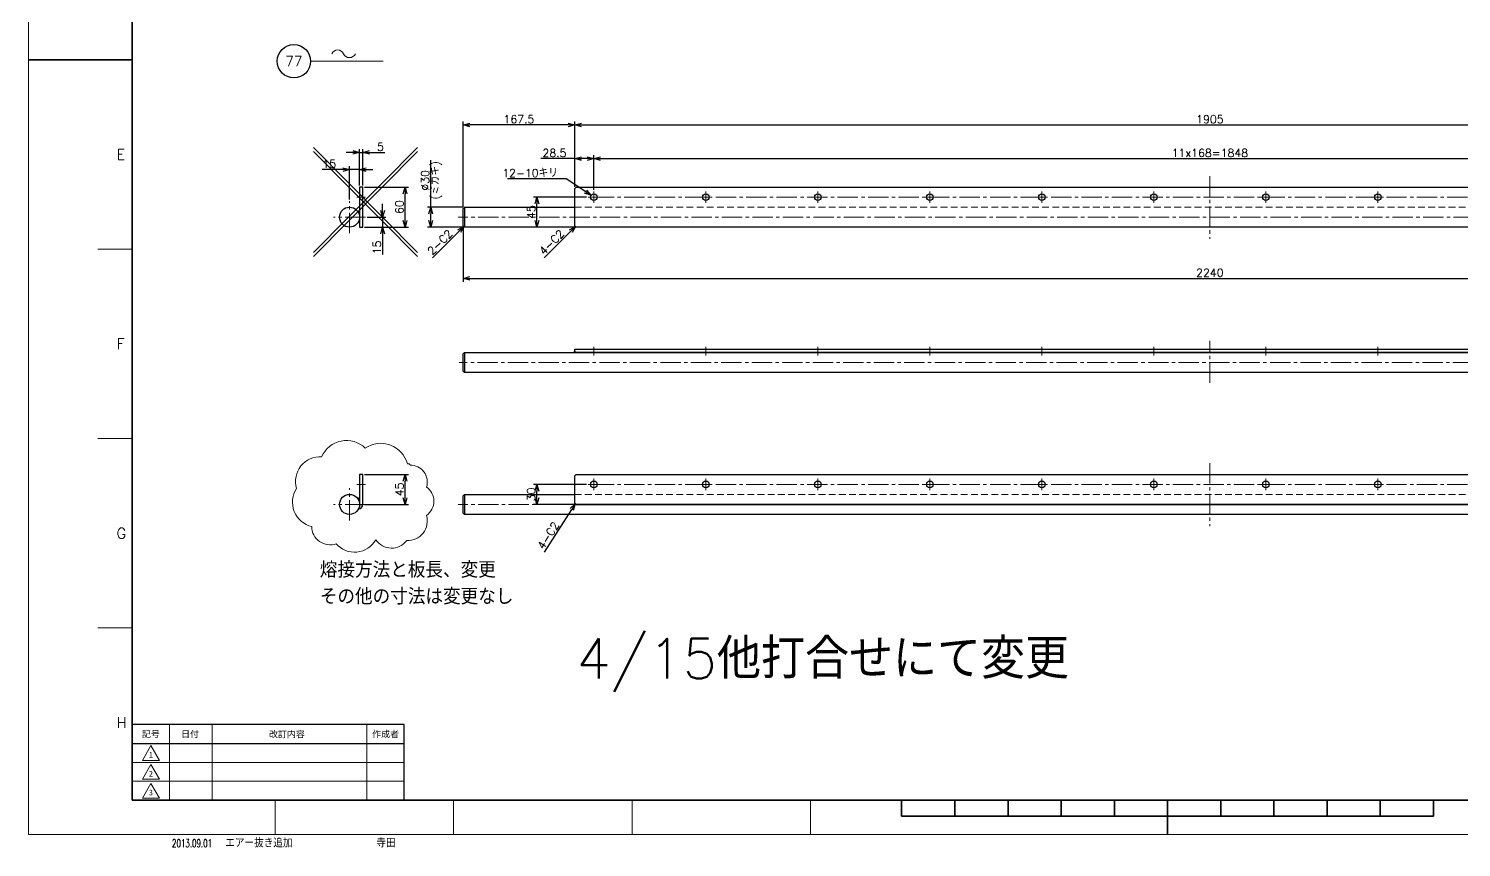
# Model space of a CAD drawing. Header units: millimetres. Extents: x 0 to 7488, y -19 to 4184.
# Drawn here: x 0 to 2149, y -19 to 1208 of the extents above; entities that cross this region are included whole.
import ezdxf
from ezdxf import colors
from ezdxf.entities.mleader import LeaderData, LeaderLine
from ezdxf.enums import TextEntityAlignment as Align
from ezdxf.math import Vec2, Vec3

# ---------------------------------------------------------------- set-up
doc = ezdxf.new("R2010")
doc.units = ezdxf.units.MM
doc.header["$LTSCALE"] = 1.6
doc.header["$PDMODE"] = 99
doc.header["$PDSIZE"] = 1
doc.linetypes.add('CENTER2', pattern=[28.575, 19.05, -3.175, 3.175, -3.175])
doc.linetypes.add('HIDDEN', pattern=[9.525, 6.35, -3.175])
for name, color, linetype, lineweight in [('02_SLIM', 4, 'Continuous', 13), ('04_HIDDEN', 2, 'HIDDEN', 13), ('05_CENTER', 4, 'CENTER2', 13), ('07_TEXT', 3, 'Continuous', 13), ('08_DIM', 3, 'Continuous', 13), ('90_FRAME', 5, 'Continuous', 35)]:
    doc.layers.add(name, color=color, linetype=linetype, lineweight=lineweight)
doc.layers.add('91_BLANK', color=5, linetype='Continuous', lineweight=0, plot=False)
doc.styles.add('KSS_TXT', font='txt.shx', dxfattribs={"bigfont": 'extfont2.shx'})
doc.styles.add('MS_G', font='MS Gothic.ttf')
doc.styles.get("Standard").update_dxf_attribs({"font": 'txt.shx', "bigfont": 'extfont2.shx'})
doc.styles.add('表題用', font='MS PGothic.ttf')
doc.dimstyles.new('KSS_DIM', dxfattribs={"dimscale": 4, "dimtxt": 3, "dimasz": 2.5, "dimexe": 1.25, "dimexo": 0.625, "dimtad": 1, "dimdsep": 46, "dimtxsty": 'KSS_TXT', "dimblk": 'OPEN30', "dimcen": 0, "dimazin": 2, "dimtfac": 0.75, "dimtmove": 0, "dimatfit": 3, "dimldrblk": 'OPEN30', "dimfxl": 1.25, "dimtolj": 1, "dimarcsym": 0})

# ---------------------------------------------------------------- blocks, each defined once
blk = doc.blocks.new('AM_BALLOON1')
at = {"transparency": 16777216}
blk.add_circle((0, 0), 5, dxfattribs=at)
blk.add_attdef('B_NUMBER', text='', height=3, dxfattribs=at).set_placement((0, 0), align=Align.MIDDLE_CENTER)
blk = doc.blocks.new('_OPEN')
at = {"color": 0, "linetype": 'ByBlock'}
for p, q in [((-1, 0.17), (0, 0)), ((0, 0), (-1, -0.17)), ((0, 0), (-1, 0))]:
    blk.add_line(p, q, dxfattribs=at)
blk = doc.blocks.new('p1ba05')
for centre, start, end in [((-2.95, 0.29), 24.2276, 155.5758), ((0, 1.62), 204.2276, 335.5758)]:
    blk.add_arc(centre, 1.62, start, end)
blk = doc.blocks.new('_Open30')
at = {"color": 0, "linetype": 'ByBlock', "lineweight": -2}
for p, q in [((-1, 0.27), (0, 0)), ((0, 0), (-1, -0.27)), ((0, 0), (-1, 0))]:
    blk.add_line(p, q, dxfattribs=at)
blk = doc.blocks.new('*D196')
at = {"layer": '08_DIM', "color": 0, "lineweight": -2, "transparency": 16777216}
for p, q in [((819.1, 1013.5), (768.1, 1013.5)), ((819.1, 971.3), (819.1, 1018.5)), ((837.6, 1013.5), (829.1, 1013.5)), ((847.6, 966.9), (847.6, 1018.5))]:
    blk.add_line(p, q, dxfattribs=at)
at = {"layer": 'Defpoints', "color": 0, "transparency": 16777216}
for p in [(819.1, 1013.5), (819.1, 968.8), (847.6, 964.4)]:
    blk.add_point(p, dxfattribs=at)
at = {"layer": '08_DIM', "color": 0, "lineweight": -2, "transparency": 16777216, "xscale": 10, "yscale": 10, "zscale": 10, "rotation": 180}
blk.add_blockref('_Open30', (819.1, 1013.5), dxfattribs=at)
at = {"layer": '08_DIM', "color": 0, "lineweight": -2, "transparency": 16777216, "xscale": 10, "yscale": 10, "zscale": 10}
blk.add_blockref('_Open30', (847.6, 1013.5), dxfattribs=at)
at = {"layer": '08_DIM', "color": 0, "transparency": 16777216, "insert": (788.6, 1022), "char_height": 12, "attachment_point": 5, "style": 'KSS_TXT'}
blk.add_mtext('\\A1;28.5', dxfattribs=at)
blk = doc.blocks.new('*D197')
at = {"layer": '08_DIM', "color": 0, "lineweight": -2, "transparency": 16777216}
for p, q in [((651.6, 941.3), (651.6, 1069.1)), ((809.1, 1064.1), (661.6, 1064.1)), ((819.1, 971.3), (819.1, 1069.1))]:
    blk.add_line(p, q, dxfattribs=at)
at = {"layer": 'Defpoints', "color": 0, "transparency": 16777216}
for p in [(651.6, 1064.1), (819.1, 968.8), (651.6, 938.8)]:
    blk.add_point(p, dxfattribs=at)
at = {"layer": '08_DIM', "color": 0, "lineweight": -2, "transparency": 16777216, "xscale": 10, "yscale": 10, "zscale": 10, "rotation": 180}
blk.add_blockref('_Open30', (651.6, 1064.1), dxfattribs=at)
at = {"layer": '08_DIM', "color": 0, "lineweight": -2, "transparency": 16777216, "xscale": 10, "yscale": 10, "zscale": 10}
blk.add_blockref('_Open30', (819.1, 1064.1), dxfattribs=at)
at = {"layer": '08_DIM', "color": 0, "transparency": 16777216, "insert": (735.3, 1072.6), "char_height": 12, "attachment_point": 5, "style": 'KSS_TXT'}
blk.add_mtext('\\A1;167.5', dxfattribs=at)
blk = doc.blocks.new('*D198')
at = {"layer": '08_DIM', "color": 0, "lineweight": -2, "transparency": 16777216}
for p, q in [((819.1, 971.3), (819.1, 1069.1)), ((829.1, 1064.1), (2714.1, 1064.1)), ((2724.1, 971.3), (2724.1, 1069.1))]:
    blk.add_line(p, q, dxfattribs=at)
at = {"layer": 'Defpoints', "color": 0, "transparency": 16777216}
for p in [(2724.1, 1064.1), (819.1, 968.8), (2724.1, 968.8)]:
    blk.add_point(p, dxfattribs=at)
at = {"layer": '08_DIM', "color": 0, "lineweight": -2, "transparency": 16777216, "xscale": 10, "yscale": 10, "zscale": 10, "rotation": 180}
blk.add_blockref('_Open30', (819.1, 1064.1), dxfattribs=at)
at = {"layer": '08_DIM', "color": 0, "lineweight": -2, "transparency": 16777216, "xscale": 10, "yscale": 10, "zscale": 10}
blk.add_blockref('_Open30', (2724.1, 1064.1), dxfattribs=at)
at = {"layer": '08_DIM', "color": 0, "transparency": 16777216, "insert": (1771.6, 1072.6), "char_height": 12, "attachment_point": 5, "style": 'KSS_TXT'}
blk.add_mtext('\\A1;1905', dxfattribs=at)
blk = doc.blocks.new('*D199')
at = {"layer": '08_DIM', "color": 0, "lineweight": -2, "transparency": 16777216}
for p, q in [((651.6, 910.3), (651.6, 829)), ((2891.6, 910.3), (2891.6, 829)), ((661.6, 834), (2881.6, 834))]:
    blk.add_line(p, q, dxfattribs=at)
at = {"layer": 'Defpoints', "color": 0, "transparency": 16777216}
for p in [(651.6, 912.8), (2891.6, 912.8), (2891.6, 834)]:
    blk.add_point(p, dxfattribs=at)
at = {"layer": '08_DIM', "color": 0, "lineweight": -2, "transparency": 16777216, "xscale": 10, "yscale": 10, "zscale": 10, "rotation": 180}
blk.add_blockref('_Open30', (651.6, 834), dxfattribs=at)
at = {"layer": '08_DIM', "color": 0, "lineweight": -2, "transparency": 16777216, "xscale": 10, "yscale": 10, "zscale": 10}
blk.add_blockref('_Open30', (2891.6, 834), dxfattribs=at)
at = {"layer": '08_DIM', "color": 0, "transparency": 16777216, "insert": (1771.6, 842.5), "char_height": 12, "attachment_point": 5, "style": 'KSS_TXT'}
blk.add_mtext('\\A1;2240', dxfattribs=at)
blk = doc.blocks.new('*D200')
at = {"layer": '08_DIM', "color": 0, "lineweight": -2, "transparency": 16777216}
for p, q in [((603.1, 940.8), (603.1, 1011)), ((651.1, 940.8), (598.1, 940.8)), ((603.1, 920.8), (603.1, 930.8)), ((651.1, 910.8), (598.1, 910.8))]:
    blk.add_line(p, q, dxfattribs=at)
at = {"layer": 'Defpoints', "color": 0, "transparency": 16777216}
for p in [(603.1, 940.8), (653.6, 940.8), (653.6, 910.8)]:
    blk.add_point(p, dxfattribs=at)
at = {"layer": '08_DIM', "color": 0, "lineweight": -2, "transparency": 16777216, "xscale": 10, "yscale": 10, "zscale": 10}
for p, rotation in [((603.1, 940.8), 90), ((603.1, 910.8), 270)]:
    blk.add_blockref('_Open30', p, dxfattribs=dict(at, rotation=rotation))
at = {"layer": '08_DIM', "color": 0, "transparency": 16777216, "char_height": 12, "attachment_point": 5, "rotation": 90, "style": 'KSS_TXT'}
for s, insert in [('\\A1;\\A1;%%c30', (594.6, 980.9)), ('\\A1;(ミガキ)', (611.6, 980.9))]:
    blk.add_mtext(s, dxfattribs=dict(at, insert=insert))
blk = doc.blocks.new('*D201')
at = {"layer": '08_DIM', "color": 0, "lineweight": -2, "transparency": 16777216}
for p, q in [((530.9, 935.8), (530.9, 945.8)), ((507.9, 925.8), (535.9, 925.8)), ((530.9, 925.8), (530.9, 910.8)), ((503.8, 910.8), (535.9, 910.8)), ((530.9, 900.8), (530.9, 869.8))]:
    blk.add_line(p, q, dxfattribs=at)
at = {"layer": 'Defpoints', "color": 0, "transparency": 16777216}
for p in [(505.4, 925.8), (501.3, 910.8), (530.9, 910.8)]:
    blk.add_point(p, dxfattribs=at)
at = {"layer": '08_DIM', "color": 0, "lineweight": -2, "transparency": 16777216, "xscale": 10, "yscale": 10, "zscale": 10}
for p, rotation in [((530.9, 925.8), 270), ((530.9, 910.8), 90)]:
    blk.add_blockref('_Open30', p, dxfattribs=dict(at, rotation=rotation))
at = {"layer": '08_DIM', "color": 0, "transparency": 16777216, "insert": (522.4, 880.3), "char_height": 12, "attachment_point": 5, "rotation": 90, "style": 'KSS_TXT'}
blk.add_mtext('\\A1;15', dxfattribs=at)
blk = doc.blocks.new('*D202')
at = {"layer": '08_DIM', "color": 0, "lineweight": -2, "transparency": 16777216}
for p, q in [((503.8, 970.8), (569.6, 970.8)), ((564.6, 920.8), (564.6, 960.8)), ((503.8, 910.8), (569.6, 910.8))]:
    blk.add_line(p, q, dxfattribs=at)
at = {"layer": 'Defpoints', "color": 0, "transparency": 16777216}
for p in [(501.3, 970.8), (564.6, 970.8), (501.3, 910.8)]:
    blk.add_point(p, dxfattribs=at)
at = {"layer": '08_DIM', "color": 0, "lineweight": -2, "transparency": 16777216, "xscale": 10, "yscale": 10, "zscale": 10}
for p, rotation in [((564.6, 970.8), 90), ((564.6, 910.8), 270)]:
    blk.add_blockref('_Open30', p, dxfattribs=dict(at, rotation=rotation))
at = {"layer": '08_DIM', "color": 0, "transparency": 16777216, "insert": (556.1, 940.8), "char_height": 12, "attachment_point": 5, "rotation": 90, "style": 'KSS_TXT'}
blk.add_mtext('\\A1;60', dxfattribs=at)
blk = doc.blocks.new('*D203')
at = {"layer": '08_DIM', "color": 0, "lineweight": -2, "transparency": 16777216}
for p, q in [((471.3, 997.1), (440.3, 997.1)), ((481.3, 952.4), (481.3, 1002.1)), ((496.3, 997.1), (481.3, 997.1)), ((496.3, 973.3), (496.3, 1002.1)), ((506.3, 997.1), (516.3, 997.1))]:
    blk.add_line(p, q, dxfattribs=at)
at = {"layer": 'Defpoints', "color": 0, "transparency": 16777216}
for p in [(481.3, 997.1), (496.3, 970.8), (481.3, 949.9)]:
    blk.add_point(p, dxfattribs=at)
at = {"layer": '08_DIM', "color": 0, "lineweight": -2, "transparency": 16777216, "xscale": 10, "yscale": 10, "zscale": 10}
blk.add_blockref('_Open30', (481.3, 997.1), dxfattribs=at)
at = {"layer": '08_DIM', "color": 0, "lineweight": -2, "transparency": 16777216, "xscale": 10, "yscale": 10, "zscale": 10, "rotation": 180}
blk.add_blockref('_Open30', (496.3, 997.1), dxfattribs=at)
at = {"layer": '08_DIM', "color": 0, "transparency": 16777216, "insert": (450.8, 1005.6), "char_height": 12, "attachment_point": 5, "style": 'KSS_TXT'}
blk.add_mtext('\\A1;15', dxfattribs=at)
blk = doc.blocks.new('*D204')
at = {"layer": '08_DIM', "color": 0, "lineweight": -2, "transparency": 16777216}
for p, q in [((486.3, 1022.8), (476.3, 1022.8)), ((496.3, 973.3), (496.3, 1027.8)), ((496.3, 1022.8), (501.3, 1022.8)), ((501.3, 973.3), (501.3, 1027.8)), ((511.3, 1022.8), (534.3, 1022.8))]:
    blk.add_line(p, q, dxfattribs=at)
at = {"layer": 'Defpoints', "color": 0, "transparency": 16777216}
for p in [(501.3, 1022.8), (496.3, 970.8), (501.3, 970.8)]:
    blk.add_point(p, dxfattribs=at)
at = {"layer": '08_DIM', "color": 0, "lineweight": -2, "transparency": 16777216, "xscale": 10, "yscale": 10, "zscale": 10}
blk.add_blockref('_Open30', (496.3, 1022.8), dxfattribs=at)
at = {"layer": '08_DIM', "color": 0, "lineweight": -2, "transparency": 16777216, "xscale": 10, "yscale": 10, "zscale": 10, "rotation": 180}
blk.add_blockref('_Open30', (501.3, 1022.8), dxfattribs=at)
at = {"layer": '08_DIM', "color": 0, "transparency": 16777216, "insert": (527.8, 1031.3), "char_height": 12, "attachment_point": 5, "style": 'KSS_TXT'}
blk.add_mtext('\\A1;5', dxfattribs=at)
blk = doc.blocks.new('*D205')
at = {"layer": '08_DIM', "color": 0, "lineweight": -2, "transparency": 16777216}
blk.add_line((645.5, 904.7), (605.6, 864.8), dxfattribs=at)
at = {"layer": 'Defpoints', "color": 0, "transparency": 16777216}
for p in [(652.6, 911.8), (607.4, 866.6), (607.4, 866.6)]:
    blk.add_point(p, dxfattribs=at)
at = {"layer": '08_DIM', "color": 0, "lineweight": -2, "transparency": 16777216, "xscale": 10, "yscale": 10, "zscale": 10, "rotation": 44.99999999999965}
blk.add_blockref('_Open30', (652.6, 911.8), dxfattribs=at)
at = {"layer": '08_DIM', "color": 0, "transparency": 16777216, "insert": (616.9, 888.1), "char_height": 12, "attachment_point": 5, "rotation": 45, "style": 'KSS_TXT'}
blk.add_mtext('\\A1;2-C2', dxfattribs=at)
blk = doc.blocks.new('*D206')
at = {"layer": '08_DIM', "color": 0, "lineweight": -2, "transparency": 16777216}
blk.add_line((813, 904.7), (773.1, 864.8), dxfattribs=at)
at = {"layer": 'Defpoints', "color": 0, "transparency": 16777216}
for p in [(820.1, 911.8), (774.9, 866.6), (774.9, 866.6)]:
    blk.add_point(p, dxfattribs=at)
at = {"layer": '08_DIM', "color": 0, "lineweight": -2, "transparency": 16777216, "xscale": 10, "yscale": 10, "zscale": 10, "rotation": 44.99999999999959}
blk.add_blockref('_Open30', (820.1, 911.8), dxfattribs=at)
at = {"layer": '08_DIM', "color": 0, "transparency": 16777216, "insert": (784.4, 888.1), "char_height": 12, "attachment_point": 5, "rotation": 45, "style": 'KSS_TXT'}
blk.add_mtext('\\A1;4-C2', dxfattribs=at)
blk = doc.blocks.new('*D207')
at = {"layer": '08_DIM', "color": 0, "lineweight": -2, "transparency": 16777216}
for p, q in [((847.6, 966.9), (847.6, 1018.5)), ((857.6, 1013.5), (2685.6, 1013.5)), ((2695.6, 966.9), (2695.6, 1018.5))]:
    blk.add_line(p, q, dxfattribs=at)
at = {"layer": 'Defpoints', "color": 0, "transparency": 16777216}
for p in [(2695.6, 1013.5), (847.6, 964.4), (2695.6, 964.4)]:
    blk.add_point(p, dxfattribs=at)
at = {"layer": '08_DIM', "color": 0, "lineweight": -2, "transparency": 16777216, "xscale": 10, "yscale": 10, "zscale": 10, "rotation": 180}
blk.add_blockref('_Open30', (847.6, 1013.5), dxfattribs=at)
at = {"layer": '08_DIM', "color": 0, "lineweight": -2, "transparency": 16777216, "xscale": 10, "yscale": 10, "zscale": 10}
blk.add_blockref('_Open30', (2695.6, 1013.5), dxfattribs=at)
at = {"layer": '08_DIM', "color": 0, "transparency": 16777216, "insert": (1771.6, 1022), "char_height": 12, "attachment_point": 5, "style": 'KSS_TXT'}
blk.add_mtext('\\A1;11x168=1848', dxfattribs=at)
blk = doc.blocks.new('*D210')
at = {"layer": '08_DIM', "color": 0, "lineweight": -2, "transparency": 16777216}
for p, q in [((836.5, 955.8), (757.3, 955.8)), ((762.3, 920.8), (762.3, 945.8)), ((818.6, 910.8), (757.3, 910.8))]:
    blk.add_line(p, q, dxfattribs=at)
at = {"layer": 'Defpoints', "color": 0, "transparency": 16777216}
for p in [(762.3, 955.8), (839, 955.8), (821.1, 910.8)]:
    blk.add_point(p, dxfattribs=at)
at = {"layer": '08_DIM', "color": 0, "lineweight": -2, "transparency": 16777216, "xscale": 10, "yscale": 10, "zscale": 10}
for p, rotation in [((762.3, 955.8), 90), ((762.3, 910.8), 270)]:
    blk.add_blockref('_Open30', p, dxfattribs=dict(at, rotation=rotation))
at = {"layer": '08_DIM', "color": 0, "transparency": 16777216, "insert": (753.8, 933.3), "char_height": 12, "attachment_point": 5, "rotation": 90, "style": 'KSS_TXT'}
blk.add_mtext('\\A1;45', dxfattribs=at)
blk = doc.blocks.new('*D435')
at = {"layer": '08_DIM', "color": 0, "lineweight": -2, "transparency": 16777216}
for p, q in [((503.8, 540), (569.6, 540)), ((564.6, 505), (564.6, 530)), ((503.8, 495), (569.6, 495))]:
    blk.add_line(p, q, dxfattribs=at)
at = {"layer": 'Defpoints', "color": 0, "transparency": 16777216}
for p in [(501.3, 540), (564.6, 540), (501.3, 495)]:
    blk.add_point(p, dxfattribs=at)
at = {"layer": '08_DIM', "color": 0, "lineweight": -2, "transparency": 16777216, "xscale": 10, "yscale": 10, "zscale": 10}
for p, rotation in [((564.6, 540), 90), ((564.6, 495), 270)]:
    blk.add_blockref('_Open30', p, dxfattribs=dict(at, rotation=rotation))
at = {"layer": '08_DIM', "color": 0, "transparency": 16777216, "insert": (556.1, 517.5), "char_height": 12, "attachment_point": 5, "rotation": 90, "style": 'KSS_TXT'}
blk.add_mtext('\\A1;45', dxfattribs=at)
blk = doc.blocks.new('*D433')
at = {"layer": '08_DIM', "color": 0, "lineweight": -2, "transparency": 16777216}
blk.add_line((814.4, 487.3), (773, 423.2), dxfattribs=at)
at = {"layer": 'Defpoints', "color": 0, "transparency": 16777216}
for p in [(819.9, 495.7), (774.7, 425.8), (774.7, 425.8)]:
    blk.add_point(p, dxfattribs=at)
at = {"layer": '08_DIM', "color": 0, "lineweight": -2, "transparency": 16777216, "xscale": 10, "yscale": 10, "zscale": 10, "rotation": 57.13762328287893}
blk.add_blockref('_Open30', (819.9, 495.7), dxfattribs=at)
at = {"layer": '08_DIM', "color": 0, "transparency": 16777216, "insert": (779.2, 448.4), "char_height": 12, "attachment_point": 5, "rotation": 57.1376, "style": 'KSS_TXT'}
blk.add_mtext('\\A1;4-C2', dxfattribs=at)
blk = doc.blocks.new('*D434')
at = {"layer": '08_DIM', "color": 0, "lineweight": -2, "transparency": 16777216}
for p, q in [((836.5, 525), (757.3, 525)), ((818.6, 495), (757.3, 495)), ((762.3, 505), (762.3, 515))]:
    blk.add_line(p, q, dxfattribs=at)
at = {"layer": 'Defpoints', "color": 0, "transparency": 16777216}
for p in [(762.3, 525), (839, 525), (821.1, 495)]:
    blk.add_point(p, dxfattribs=at)
at = {"layer": '08_DIM', "color": 0, "lineweight": -2, "transparency": 16777216, "xscale": 10, "yscale": 10, "zscale": 10}
for p, rotation in [((762.3, 525), 90), ((762.3, 495), 270)]:
    blk.add_blockref('_Open30', p, dxfattribs=dict(at, rotation=rotation))
at = {"layer": '08_DIM', "color": 0, "transparency": 16777216, "insert": (753.8, 510), "char_height": 12, "attachment_point": 5, "rotation": 90, "style": 'KSS_TXT'}
blk.add_mtext('\\A1;30', dxfattribs=at)

msp = doc.modelspace()

# ---------------------------------------------------------------- linework, layer by layer
at = {"color": 1}
for p, q in [((427.053, 1030.221), (583.191, 872.864)), ((583.191, 1030.221), (427.053, 872.864)), ((427.053, 1024.079), (583.191, 866.722)), ((583.191, 1024.079), (427.053, 866.722))]:
    msp.add_line(p, q, dxfattribs=at)
at = {"color": 0}
for p, q in [((653.552, 940.778), (653.552, 910.778)), ((653.552, 722.623), (653.552, 692.623)), ((653.552, 510.045), (653.552, 480.045))]:
    msp.add_line(p, q, dxfattribs=at)
for points in [[(496.294, 910.778), (501.294, 910.778), (501.294, 970.778), (496.294, 970.778)], [(2722.052, 910.778), (821.052, 910.778), (819.052, 912.778), (819.052, 968.778), (821.052, 970.778), (2722.052, 970.778), (2724.052, 968.778), (2724.052, 912.778)], [(653.552, 722.623), (2889.552, 722.623), (2891.552, 720.623), (2891.552, 694.623), (2889.552, 692.623), (653.552, 692.623), (651.552, 694.623), (651.552, 720.623)], [(819.052, 727.623), (2724.052, 727.623), (2724.052, 722.623), (819.052, 722.623)], [(496.294, 495.045), (501.294, 495.045), (501.294, 540.045), (496.294, 540.045)], [(2722.052, 495.045), (821.052, 495.045), (819.052, 497.045), (819.052, 538.045), (821.052, 540.045), (2722.052, 540.045), (2724.052, 538.045), (2724.052, 497.045)]]:
    msp.add_lwpolyline(points, close=True, dxfattribs=at)
for points in [[(819.052, 910.778), (653.552, 910.778), (651.552, 912.778), (651.552, 938.778), (653.552, 940.778), (819.052, 940.778)], [(2724.052, 480.045), (653.552, 480.045), (651.552, 482.045), (651.552, 508.045), (653.552, 510.045), (819.052, 510.045)]]:
    msp.add_lwpolyline(points, dxfattribs=at)
at = {"color": 3}
msp.add_lwpolyline([(819.052, 722.623), (817.052, 722.623), (817.052, 722.623), (819.052, 724.623)], close=True, dxfattribs=at)
msp.add_lwpolyline([(819.052, 497.045), (821.052, 495.045), (2722.052, 495.045), (2724.052, 497.045)])
at = {"color": 0}
for centre, radius in [((847.552, 955.778), 5), ((1015.552, 955.778), 5), ((1183.552, 955.778), 5), ((1351.552, 955.778), 5), ((1519.552, 955.778), 5), ((1687.552, 955.778), 5), ((1855.552, 955.778), 5), ((2023.552, 955.778), 5), ((481.294, 925.778), 15), ((847.552, 525.045), 5), ((1015.552, 525.045), 5), ((1183.552, 525.045), 5), ((1351.552, 525.045), 5), ((1519.552, 525.045), 5), ((1687.552, 525.045), 5), ((1855.552, 525.045), 5), ((2023.552, 525.045), 5), ((481.294, 495.045), 15)]:
    msp.add_circle(centre, radius, dxfattribs=at)
at = {"color": 3}
for centre, radius, start, end in [((496.294, 925.776), 7.036, 90, 103.555168), ((496.294, 925.776), 7.036, 256.427918, 270), ((496.105, 500.591), 3.845, 87.180077, 129.67781), ((493.703, 495.771), 7.626, 277.080955, 354.536203)]:
    msp.add_arc(centre, radius, start, end, dxfattribs=at)
at = {"layer": '02_SLIM', "color": 1}
msp.add_lwpolyline([(504.737, 579.407, -0.52056705), (568.037, 555.68, -0.52056705), (568.037, 555.68, -0.52056705), (571.993, 553.703, -0.52056705), (596.719, 521.078, -0.52056705), (596.719, 478.568, -0.52056705), (567.047, 441, -0.52056705), (520.562, 441.989, -0.52056705), (461.219, 436.057, -0.52056705), (424.624, 461.761, -0.52056705), (401.876, 519.101, -0.52056705), (439.46, 566.555, -0.52056705)], format="xyb", close=True, dxfattribs=at)
at = {"layer": '04_HIDDEN'}
for points in [[(819.052, 940.778), (2724.052, 940.778)], [(819.052, 510.045), (2724.052, 510.045)]]:
    msp.add_lwpolyline(points, dxfattribs=at)
at = {"layer": '05_CENTER'}
for p, q in [((1771.552, 987.337), (1771.552, 893.179)), ((481.294, 901.705), (481.294, 949.852)), ((505.367, 955.778), (492.216, 955.778)), ((856.146, 955.778), (838.959, 955.778)), ((847.552, 947.185), (847.552, 964.372)), ((847.552, 955.778), (2695.552, 955.778)), ((1024.146, 955.778), (1006.959, 955.778)), ((1015.552, 947.185), (1015.552, 964.372)), ((1192.146, 955.778), (1174.959, 955.778)), ((1183.552, 947.185), (1183.552, 964.372)), ((1360.146, 955.778), (1342.959, 955.778)), ((1351.552, 947.185), (1351.552, 964.372)), ((1528.146, 955.778), (1510.959, 955.778)), ((1519.552, 947.185), (1519.552, 964.372)), ((1696.146, 955.778), (1678.959, 955.778)), ((1687.552, 947.185), (1687.552, 964.372)), ((1846.959, 955.778), (1864.146, 955.778)), ((1855.552, 947.185), (1855.552, 964.372)), ((2014.959, 955.778), (2032.146, 955.778)), ((2023.552, 947.185), (2023.552, 964.372)), ((505.367, 925.778), (457.221, 925.778)), ((2899.056, 925.778), (644.048, 925.778)), ((847.552, 718.445), (847.552, 731.532)), ((1015.552, 718.445), (1015.552, 731.532)), ((1183.552, 718.445), (1183.552, 731.532)), ((1351.552, 718.445), (1351.552, 731.532)), ((1519.552, 718.445), (1519.552, 731.532)), ((1687.552, 718.445), (1687.552, 731.532)), ((1771.552, 677.338), (1771.552, 740.471)), ((1855.552, 718.445), (1855.552, 731.532)), ((2023.552, 718.445), (2023.552, 731.532)), ((2898.144, 707.623), (645.508, 707.623)), ((1771.552, 556.603), (1771.552, 462.445)), ((481.294, 470.972), (481.294, 519.118)), ((505.367, 525.045), (492.216, 525.045)), ((856.146, 525.045), (838.959, 525.045)), ((847.552, 516.452), (847.552, 533.639)), ((847.552, 525.045), (2695.552, 525.045)), ((1024.146, 525.045), (1006.959, 525.045)), ((1015.552, 516.452), (1015.552, 533.639)), ((1192.146, 525.045), (1174.959, 525.045)), ((1183.552, 516.452), (1183.552, 533.639)), ((1360.146, 525.045), (1342.959, 525.045)), ((1351.552, 516.452), (1351.552, 533.639)), ((1528.146, 525.045), (1510.959, 525.045)), ((1519.552, 516.452), (1519.552, 533.639)), ((1696.146, 525.045), (1678.959, 525.045)), ((1687.552, 516.452), (1687.552, 533.639)), ((1846.959, 525.045), (1864.146, 525.045)), ((1855.552, 516.452), (1855.552, 533.639)), ((2014.959, 525.045), (2032.146, 525.045)), ((2023.552, 516.452), (2023.552, 533.639)), ((505.367, 495.045), (457.221, 495.045)), ((2899.056, 495.045), (644.048, 495.045))]:
    msp.add_line(p, q, dxfattribs=at)
at = {"layer": '08_DIM'}
msp.add_line((422.88, 1159.566), (531.707, 1159.501), dxfattribs=at)
at = {"layer": '90_FRAME'}
for p, q in [((0, 1161.724), (155.384, 1161.724)), ((1309.341, 27.686), (1309.341, 51.616)), ((1389.107, 27.686), (1389.107, 51.616)), ((1468.873, 27.686), (1468.873, 51.616)), ((1548.638, 27.686), (1548.638, 51.616)), ((1628.404, 27.686), (1628.404, 51.616)), ((1708.17, 0), (1708.17, 51.616)), ((1787.935, 27.686), (1787.935, 51.616)), ((1867.701, 27.686), (1867.701, 51.616)), ((1947.467, 27.686), (1947.467, 51.616)), ((2027.233, 27.686), (2027.233, 51.616)), ((2106.998, 27.686), (2106.998, 51.616)), ((1309.341, 27.686), (2106.998, 27.686))]:
    msp.add_line(p, q, dxfattribs=at)
at = {"layer": '90_FRAME', "color": 4, "lineweight": 13}
for p, q in [((155.384, 877.735), (103.536, 877.735)), ((155.384, 593.746), (103.536, 593.746)), ((155.384, 309.757), (103.536, 309.757)), ((369.502, 0), (369.502, 51.616)), ((637.235, 0), (637.235, 51.616)), ((904.969, 0), (904.969, 51.616)), ((1172.702, 0), (1172.702, 51.616))]:
    msp.add_line(p, q, dxfattribs=at)
at = {"layer": '90_FRAME', "color": 0, "lineweight": 13}
for p, q in [((211.384, 51.616), (211.384, 164.759)), ((275.384, 51.616), (275.384, 164.759)), ((507.384, 51.616), (507.384, 164.759)), ((155.384, 108.187), (563.384, 108.187)), ((155.384, 79.902), (563.384, 79.902))]:
    msp.add_line(p, q, dxfattribs=at)
at = {"layer": '90_FRAME', "color": 0, "lineweight": 25}
msp.add_line((155.384, 136.473), (563.384, 136.473), dxfattribs=at)
at = {"layer": '90_FRAME'}
msp.add_lwpolyline([(155.384, 51.616), (3260.956, 51.616), (3260.956, 2271.831), (155.384, 2271.831)], close=True, dxfattribs=at)
at = {"layer": '90_FRAME', "color": 0, "lineweight": 25}
msp.add_lwpolyline([(155.384, 51.616), (563.384, 51.616), (563.384, 164.759), (155.384, 164.759)], close=True, dxfattribs=at)
at = {"layer": '90_FRAME', "color": 0, "lineweight": 13}
for points in [[(170.655, 111.192), (183.384, 133.238), (196.112, 111.192), (170.655, 111.192)], [(170.655, 82.906), (183.384, 104.952), (196.112, 82.906), (170.655, 82.906)], [(170.655, 54.62), (183.384, 76.667), (196.112, 54.62), (170.655, 54.62)]]:
    msp.add_lwpolyline(points, dxfattribs=at)
at = {"layer": '91_BLANK'}
msp.add_lwpolyline([(0, 0), (3312.803, 0), (3312.803, 2331.679), (0, 2331.679)], close=True, dxfattribs=at)

# ---------------------------------------------------------------- block references
at = {"layer": '08_DIM', "xscale": 6, "yscale": 6, "zscale": 6}
msp.add_blockref('p1ba05', (481.135, 1164.972), dxfattribs=at)

# ---------------------------------------------------------------- texts
at = {"layer": '07_TEXT', "color": 1, "ltscale": 2, "attachment_point": 1}
for s, width, heights, insert, char_height in [('熔接方法と板長、変更\\Pその他の寸法は変更なし', 745.01293, [131.644], (436.673, 408.918), 24), ('4/15他打合せにて変更', 1374.19458, [157.595], (821.505, 293.758), 60)]:
    msp.add_mtext_dynamic_manual_height_columns(s, width=width, gutter_width=15, heights=heights, dxfattribs=dict(at, insert=insert, char_height=char_height))
at = {"layer": '08_DIM', "insert": (793.695, 985.765), "char_height": 12, "attachment_point": 9, "style": 'KSS_TXT'}
msp.add_mtext('\\A1;12-10キリ', dxfattribs=at)
at = {"layer": '90_FRAME', "color": 0, "lineweight": 13, "style": 'KSS_TXT'}
for s, p in [('E', (131.829, 1019.729)), ('F', (131.829, 735.74)), ('G', (131.829, 451.752)), ('H', (131.829, 167.763))]:
    msp.add_text(s, height=16, dxfattribs=at).set_placement(p, align=Align.MIDDLE_LEFT)
at = {"layer": '90_FRAME', "color": 0, "style": '表題用'}
for s, p in [('記号', (183.384, 150.616)), ('日付', (242.01, 150.616)), ('作成者', (535.384, 150.616))]:
    msp.add_text(s, height=9.6, dxfattribs=at).set_placement(p, align=Align.MIDDLE_CENTER)
msp.add_text('改訂内容', height=9.6, dxfattribs=at).set_placement((387.384, 150.616), align=Align.MIDDLE)
at = {"layer": '90_FRAME', "color": 0, "lineweight": 13, "style": 'MS_G'}
for s, p in [('1', (183.384, 119.502)), ('2', (183.384, 91.216)), ('3', (183.384, 62.93))]:
    msp.add_text(s, height=8.486, dxfattribs=at).set_placement(p, align=Align.MIDDLE)
at = {"layer": '90_FRAME', "color": 3, "lineweight": 13, "width": 0.65}
msp.add_text('2013.09.01', height=12, dxfattribs=at).set_placement((214.968, -19.199))
at = {"layer": '90_FRAME', "color": 3, "lineweight": 13}
for s, p in [('エアー抜き追加', (294.935, -19.199)), ('寺田', (521.481, -19.199))]:
    msp.add_text(s, height=12, dxfattribs=at).set_placement(p)

# ---------------------------------------------------------------- dimensions: what is measured, and where the dimension line sits
at = {"layer": '08_DIM'}
for base, p1, p2, picture, middle in [((651.552, 1064.098), (819.052, 968.778), (651.552, 938.778), '*D197', (735.302, 1072.598)), ((2724.052, 1064.098), (819.052, 968.778), (2724.052, 968.778), '*D198', (1771.552, 1072.598)), ((501.294, 1022.837), (496.294, 970.778), (501.294, 970.778), '*D204', (527.794, 1031.337)), ((481.294, 997.124), (496.294, 970.778), (481.294, 949.852), '*D203', (450.794, 1005.624)), ((819.052, 1013.454), (847.552, 964.372), (819.052, 968.778), '*D196', (788.552, 1021.954)), ((2891.552, 833.968), (651.552, 912.778), (2891.552, 912.778), '*D199', (1771.552, 842.468))]:
    dim = msp.add_linear_dim(base=base, p1=p1, p2=p2, dimstyle='KSS_DIM', dxfattribs=at)
    dim.commit()
    dim.dimension.update_dxf_attribs({"geometry": picture, "text_midpoint": middle})
dim = msp.add_linear_dim(base=(603.103, 940.778), p1=(653.552, 910.778), p2=(653.552, 940.778), angle=90, text='\\A1;%%c<>', dimstyle='KSS_DIM', override={"dimpost": '\\X(ミガキ)', "dimtxsty": 'KSS_TXT', "dimtfill": 0, "dimtfillclr": 0}, dxfattribs=at)
dim.commit()
dim.dimension.update_dxf_attribs({"geometry": '*D200', "text_midpoint": (603.103, 980.878)})
dim = msp.add_linear_dim(base=(2695.552, 1013.454), p1=(847.552, 964.372), p2=(2695.552, 964.372), text='11x168=<>', dimstyle='KSS_DIM', dxfattribs=at)
dim.commit()
dim.dimension.update_dxf_attribs({"geometry": '*D207', "text_midpoint": (1771.552, 1021.954)})
for base, p1, p2, picture, middle in [((564.61, 970.778), (501.294, 910.778), (501.294, 970.778), '*D202', (556.11, 940.778)), ((530.9, 910.778), (505.367, 925.778), (501.294, 910.778), '*D201', (522.4, 880.278)), ((762.305, 955.778), (821.052, 910.778), (838.959, 955.778), '*D210', (753.805, 933.278)), ((564.61, 540.045), (501.294, 495.045), (501.294, 540.045), '*D435', (556.11, 517.545)), ((762.305, 525.045), (821.052, 495.045), (838.959, 525.045), '*D434', (753.805, 510.045))]:
    dim = msp.add_linear_dim(base=base, p1=p1, p2=p2, angle=90, dimstyle='KSS_DIM', dxfattribs=at)
    dim.commit()
    dim.dimension.update_dxf_attribs({"geometry": picture, "text_midpoint": middle})
for base, p1, p2, angle, text, override, picture, middle in [((607.411, 866.637), (652.552, 911.778), (607.411, 866.637), 225, '2-C2', {"dimtxsty": 'KSS_TXT', "dimse1": 1, "dimse2": 1, "dimsd2": 1, "dimtfill": 0, "dimtfillclr": 0, "dimarcsym": 1}, '*D205', (622.882, 882.108)), ((774.911, 866.637), (820.052, 911.778), (774.911, 866.637), 225, '4-C2', {"dimtxsty": 'KSS_TXT', "dimse1": 1, "dimse2": 1, "dimsd2": 1, "dimtfill": 0, "dimtfillclr": 0, "dimarcsym": 1}, '*D206', (790.382, 882.108)), ((774.728, 425.849), (819.869, 495.728), (774.728, 425.849), 237.137623, '4-C2', {"dimse1": 1, "dimse2": 1, "dimsd2": 1, "dimarcsym": 1}, '*D433', (786.335, 443.817))]:
    dim = msp.add_linear_dim(base=base, p1=p1, p2=p2, angle=angle, text=text, dimstyle='KSS_DIM', override=override, dxfattribs=at)
    dim.commit()
    dim.dimension.update_dxf_attribs({"geometry": picture, "text_midpoint": middle, "dimtype": 161})

# ---------------------------------------------------------------- leaders
at = {"layer": '08_DIM', "annotation_type": 0, "has_hookline": 1, "hookline_direction": 1, "text_width": 75.6}
msp.add_leader([(843.351, 958.489), (806.195, 983.265), (796.195, 983.265)], dimstyle='KSS_DIM', override={"dimtad": 1}, dxfattribs=at)
at = {"layer": '08_DIM'}
ml = msp.add_multileader_block('Standard', dxfattribs=at)
ml.set_content('AM_BALLOON1', color=256, scale=5)
ml.set_attribute('B_NUMBER', '114', width=0)
ml.set_leader_properties(color=256, linetype='ByLayer', lineweight=-1)
ml.set_arrow_properties(name='OPEN')
ml.build(insert=Vec2(0, 0))
ml.multileader.update_dxf_attribs({"leader_type": 0, "has_dogleg": 0, "text_right_attachment_type": 6, "dogleg_length": 0, "arrow_head_size": 10, "scale": 2.5, "block_connection_type": 1})
ctx = ml.context
ctx.base_point, ctx.scale, ctx.char_height, ctx.arrow_head_size, ctx.landing_gap_size, ctx.plane_origin = Vec3(3897.447, 3718.961), 2.5, 20, 10, 10, Vec3(3897.447, 3718.961)
ctx.right_attachment, ctx.attachment_type = 6, 1
notes = []
notes.append((ctx, [(0, (0, 0, 0), (0, 0), (1, 0), 1, [])]))
ctx.block.insert = Vec3(3897.447, 3718.961)
ml = msp.add_multileader_block('Standard', dxfattribs=at)
ml.set_content('AM_BALLOON1', color=256, scale=5)
ml.set_attribute('B_NUMBER', '113', width=0)
ml.set_leader_properties(color=256, linetype='ByLayer', lineweight=-1)
ml.set_arrow_properties(name='OPEN')
ml.build(insert=Vec2(0, 0))
ml.multileader.update_dxf_attribs({"leader_type": 0, "has_dogleg": 0, "text_right_attachment_type": 6, "dogleg_length": 0, "arrow_head_size": 10, "scale": 2.5, "block_connection_type": 1})
ctx = ml.context
ctx.base_point, ctx.scale, ctx.char_height, ctx.arrow_head_size, ctx.landing_gap_size, ctx.plane_origin = Vec3(3897.447, 3321.987), 2.5, 20, 10, 10, Vec3(3897.447, 3321.987)
ctx.right_attachment, ctx.attachment_type = 6, 1
notes.append((ctx, [(0, (0, 0, 0), (0, 0), (1, 0), 1, [])]))
ctx.block.insert = Vec3(3897.447, 3321.987)
ml = msp.add_multileader_block('Standard', dxfattribs=at)
ml.set_content('AM_BALLOON1', color=256, scale=5)
ml.set_attribute('B_NUMBER', '76', width=0)
ml.set_leader_properties(color=256, linetype='ByLayer', lineweight=-1)
ml.set_arrow_properties(name='OPEN')
ml.build(insert=Vec2(0, 0))
ml.multileader.update_dxf_attribs({"leader_type": 0, "has_dogleg": 0, "text_right_attachment_type": 6, "dogleg_length": 0, "arrow_head_size": 10, "scale": 2.5, "block_connection_type": 1})
ctx = ml.context
ctx.base_point, ctx.scale, ctx.char_height, ctx.arrow_head_size, ctx.landing_gap_size, ctx.plane_origin = Vec3(3897.447, 2919.185), 2.5, 20, 10, 10, Vec3(3897.447, 2919.185)
ctx.right_attachment, ctx.attachment_type = 6, 1
notes.append((ctx, [(0, (0, 0, 0), (0, 0), (1, 0), 1, [])]))
ctx.block.insert = Vec3(3897.447, 2919.185)
ml = msp.add_multileader_block('Standard', dxfattribs=at)
ml.set_content('AM_BALLOON1', color=256, scale=5)
ml.set_attribute('B_NUMBER', '76', width=0)
ml.set_leader_properties(color=256, linetype='ByLayer', lineweight=-1)
ml.set_arrow_properties(name='OPEN')
ml.build(insert=Vec2(0, 0))
ml.multileader.update_dxf_attribs({"leader_type": 0, "has_dogleg": 0, "text_right_attachment_type": 6, "dogleg_length": 0, "arrow_head_size": 10, "scale": 2.5, "block_connection_type": 1})
ctx = ml.context
ctx.base_point, ctx.scale, ctx.char_height, ctx.arrow_head_size, ctx.landing_gap_size, ctx.plane_origin = Vec3(397.88, 2109.438), 2.5, 20, 10, 10, Vec3(397.88, 2109.438)
ctx.right_attachment, ctx.attachment_type = 6, 1
notes.append((ctx, [(0, (0, 0, 0), (0, 0), (1, 0), 1, [])]))
ctx.block.insert = Vec3(397.88, 2109.438)
ml = msp.add_multileader_block('Standard', dxfattribs=at)
ml.set_content('AM_BALLOON1', color=256, scale=5)
ml.set_attribute('B_NUMBER', '76', width=0)
ml.set_leader_properties(color=256, linetype='ByLayer', lineweight=-1)
ml.set_arrow_properties(name='OPEN')
ml.build(insert=Vec2(0, 0))
ml.multileader.update_dxf_attribs({"leader_type": 0, "has_dogleg": 0, "text_right_attachment_type": 6, "dogleg_length": 0, "arrow_head_size": 10, "scale": 2.5, "block_connection_type": 1})
ctx = ml.context
ctx.base_point, ctx.scale, ctx.char_height, ctx.arrow_head_size, ctx.landing_gap_size, ctx.plane_origin = Vec3(397.88, 1663.343), 2.5, 20, 10, 10, Vec3(397.88, 1663.343)
ctx.right_attachment, ctx.attachment_type = 6, 1
notes.append((ctx, [(0, (0, 0, 0), (0, 0), (1, 0), 1, [])]))
ctx.block.insert = Vec3(397.88, 1663.343)
ml = msp.add_multileader_block('Standard', dxfattribs=at)
ml.set_content('AM_BALLOON1', color=256, scale=5)
ml.set_attribute('B_NUMBER', '114', width=0)
ml.set_leader_properties(color=256, linetype='ByLayer', lineweight=-1)
ml.set_arrow_properties(name='OPEN')
ml.build(insert=Vec2(0, 0))
ml.multileader.update_dxf_attribs({"leader_type": 0, "has_dogleg": 0, "text_right_attachment_type": 6, "dogleg_length": 0, "arrow_head_size": 10, "scale": 2.5, "block_connection_type": 1})
ctx = ml.context
ctx.base_point, ctx.scale, ctx.char_height, ctx.arrow_head_size, ctx.landing_gap_size, ctx.plane_origin = Vec3(3897.447, 1476.28), 2.5, 20, 10, 10, Vec3(3897.447, 1476.28)
ctx.right_attachment, ctx.attachment_type = 6, 1
notes.append((ctx, [(0, (0, 0, 0), (0, 0), (1, 0), 1, [])]))
ctx.block.insert = Vec3(3897.447, 1476.28)
ml = msp.add_multileader_block('Standard', dxfattribs=at)
ml.set_content('AM_BALLOON1', color=256, scale=5)
ml.set_attribute('B_NUMBER', '77', width=0)
ml.set_leader_properties(color=256, linetype='ByLayer', lineweight=-1)
ml.set_arrow_properties(name='OPEN')
ml.build(insert=Vec2(0, 0))
ml.multileader.update_dxf_attribs({"leader_type": 0, "has_dogleg": 0, "text_right_attachment_type": 6, "dogleg_length": 0, "arrow_head_size": 10, "scale": 2.5, "block_connection_type": 1})
ctx = ml.context
ctx.base_point, ctx.scale, ctx.char_height, ctx.arrow_head_size, ctx.landing_gap_size, ctx.plane_origin = Vec3(397.88, 1159.534), 2.5, 20, 10, 10, Vec3(397.88, 1159.534)
ctx.right_attachment, ctx.attachment_type = 6, 1
notes.append((ctx, [(0, (0, 0, 0), (0, 0), (1, 0), 1, [])]))
ctx.block.insert = Vec3(397.88, 1159.534)
ml = msp.add_multileader_block('Standard', dxfattribs=at)
ml.set_content('AM_BALLOON1', color=256, scale=5)
ml.set_attribute('B_NUMBER', '113', width=0)
ml.set_leader_properties(color=256, linetype='ByLayer', lineweight=-1)
ml.set_arrow_properties(name='OPEN')
ml.build(insert=Vec2(0, 0))
ml.multileader.update_dxf_attribs({"leader_type": 0, "has_dogleg": 0, "text_right_attachment_type": 6, "dogleg_length": 0, "arrow_head_size": 10, "scale": 2.5, "block_connection_type": 1})
ctx = ml.context
ctx.base_point, ctx.scale, ctx.char_height, ctx.arrow_head_size, ctx.landing_gap_size, ctx.plane_origin = Vec3(3897.447, 1079.306), 2.5, 20, 10, 10, Vec3(3897.447, 1079.306)
ctx.right_attachment, ctx.attachment_type = 6, 1
notes.append((ctx, [(0, (0, 0, 0), (0, 0), (1, 0), 1, [])]))
ctx.block.insert = Vec3(3897.447, 1079.306)
ml = msp.add_multileader_block('Standard', dxfattribs=at)
ml.set_content('AM_BALLOON1', color=256, scale=5)
ml.set_attribute('B_NUMBER', '76', width=0)
ml.set_leader_properties(color=256, linetype='ByLayer', lineweight=-1)
ml.set_arrow_properties(name='OPEN')
ml.build(insert=Vec2(0, 0))
ml.multileader.update_dxf_attribs({"leader_type": 0, "has_dogleg": 0, "text_right_attachment_type": 6, "dogleg_length": 0, "arrow_head_size": 10, "scale": 2.5, "block_connection_type": 1})
ctx = ml.context
ctx.base_point, ctx.scale, ctx.char_height, ctx.arrow_head_size, ctx.landing_gap_size, ctx.plane_origin = Vec3(3897.447, 676.503), 2.5, 20, 10, 10, Vec3(3897.447, 676.503)
ctx.right_attachment, ctx.attachment_type = 6, 1
notes.append((ctx, [(0, (0, 0, 0), (0, 0), (1, 0), 1, [])]))
ctx.block.insert = Vec3(3897.447, 676.503)
for ctx, leaders in notes:
    for number, flags, end, landing, length, lines in leaders:
        leader = LeaderData()
        leader.index, (leader.has_last_leader_line, leader.has_dogleg_vector, leader.attachment_direction) = number, flags
        leader.last_leader_point, leader.dogleg_vector, leader.dogleg_length = Vec3(end), Vec3(landing), length
        for number, points, colour, breaks in lines:
            line = LeaderLine()
            line.index, line.vertices, line.color, line.breaks = number, Vec3.list(points), colors.encode_raw_color(colour), breaks
            leader.lines.append(line)
        ctx.leaders.append(leader)

doc.saveas('drawing.dxf')
